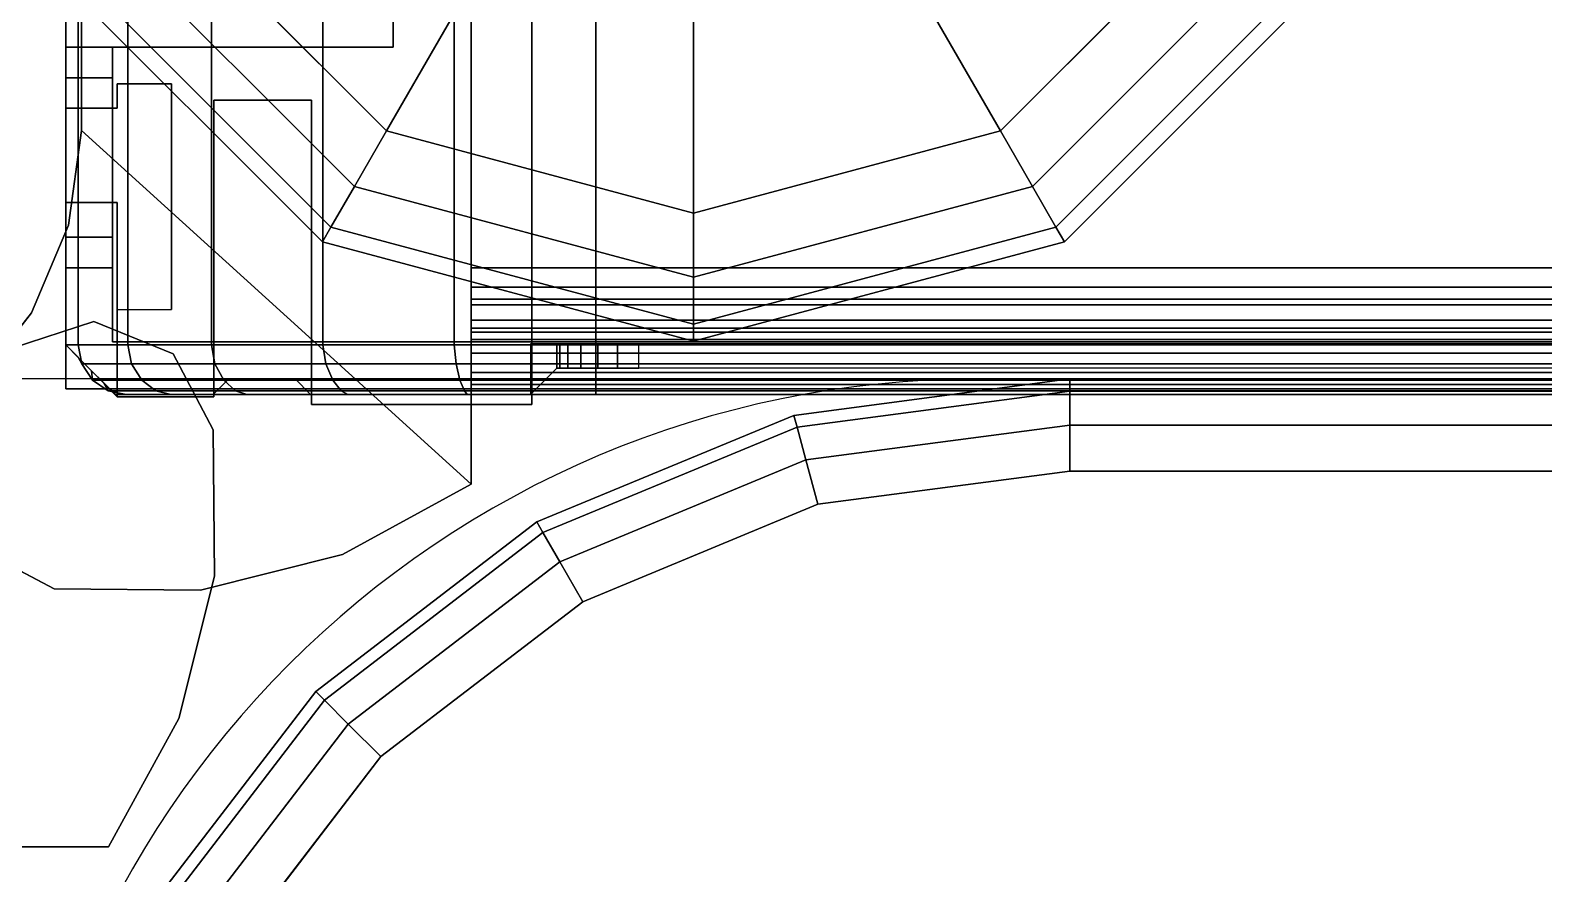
# Model space of a CAD drawing. Extents: x -170 to 1783, y -20 to 1205.
# Drawn here: x 987.615 to 989.556, y 279.101 to 280.182 of the extents above; entities that cross this region are included whole.
import ezdxf

# ---------------------------------------------------------------- set-up
doc = ezdxf.new("R2010")
doc.units = 0
doc.header["$LTSCALE"] = 96
doc.header["$MEASUREMENT"] = 0
for name, color, linetype in [('A-FURN-3-PANEL-GLIDE', 7, 'Continuous'), ('A-FURN-3-PANEL-RACE', 7, 'Continuous'), ('A-FURN-3-PANEL-SIDE1', 7, 'Continuous'), ('A-FURN-3-PANEL-TOPCAP', 7, 'Continuous'), ('A-FURN-3-PANEL-TRIM', 7, 'Continuous'), ('A-FURN-3-WKSF-TOP', 7, 'Continuous'), ('A-FURN-3-WKSF-TRIM', 7, 'Continuous'), ('A-FURN-P-PNLS', 7, 'Continuous'), ('A-FURN-P-WKSF', 7, 'Continuous'), ('MAIN_PANEL', 7, 'Continuous'), ('MAIN_WKSURF', 7, 'Continuous')]:
    doc.layers.add(name, color=color, linetype=linetype)

# ---------------------------------------------------------------- blocks, each defined once
blk = doc.blocks.new('EC-EFP-456')
at = {"layer": 'A-FURN-3-PANEL-GLIDE', "color": 20, "linetype": 'Continuous', "invisible_edges": 12}
for points in [[(0.885, 1), (0.203, 0.6063), (0.4912, 0.318)], [(0.885, 1), (0.4912, 0.318), (0.885, 0.2125)], [(0.885, 1), (0.885, 0.2125), (1.2787, 0.318)], [(0.885, 1), (1.2787, 0.318), (1.567, 0.6063)]]:
    blk.add_3dface(points, dxfattribs=at)
at = {"layer": 'A-FURN-3-PANEL-GLIDE', "color": 20, "linetype": 'Continuous'}
for points in [[(0.7837, 0.8246, 0.3285), (0.4912, 0.318, 0.3285), (0.203, 0.6063, 0.3285), (0.7096, 0.8988, 0.3285)], [(1.0604, 0.8988, 0.3285), (1.567, 0.6063, 0.3285), (1.2787, 0.318, 0.3285), (0.9862, 0.8246, 0.3285)], [(0.885, 0.7975, 0.3285), (0.885, 0.2125, 0.3285), (0.4912, 0.318, 0.3285), (0.7837, 0.8246, 0.3285)], [(0.9862, 0.8246, 0.3285), (1.2787, 0.318, 0.3285), (0.885, 0.2125, 0.3285), (0.885, 0.7975, 0.3285)], [(0.4912, 0.318, 0.3285), (0.4502, 0.2469, 0.3065), (0.1319, 0.5652, 0.3065), (0.203, 0.6063, 0.3285)], [(0.4502, 0.2469, 0.022), (0.4912, 0.318), (0.203, 0.6063), (0.1319, 0.5652, 0.022)], [(1.567, 0.6063, 0.3285), (1.6381, 0.5652, 0.3065), (1.3198, 0.2469, 0.3065), (1.2787, 0.318, 0.3285)], [(1.6381, 0.5652, 0.022), (1.567, 0.6063), (1.2787, 0.318), (1.3198, 0.2469, 0.022)], [(0.4502, 0.2469, 0.3065), (0.4201, 0.1948, 0.2464), (0.0798, 0.5351, 0.2464), (0.1319, 0.5652, 0.3065)], [(0.4201, 0.1948, 0.0821), (0.4502, 0.2469, 0.022), (0.1319, 0.5652, 0.022), (0.0798, 0.5351, 0.0821)], [(1.6381, 0.5652, 0.3065), (1.6902, 0.5351, 0.2464), (1.3499, 0.1948, 0.2464), (1.3198, 0.2469, 0.3065)], [(1.6902, 0.5351, 0.0821), (1.6381, 0.5652, 0.022), (1.3198, 0.2469, 0.022), (1.3499, 0.1948, 0.0821)], [(0.4201, 0.1948, 0.2464), (0.4091, 0.1758, 0.1642), (0.0608, 0.5241, 0.1642), (0.0798, 0.5351, 0.2464)], [(0.4091, 0.1758, 0.1642), (0.4201, 0.1948, 0.0821), (0.0798, 0.5351, 0.0821), (0.0608, 0.5241, 0.1642)], [(1.6902, 0.5351, 0.2464), (1.7092, 0.5241, 0.1642), (1.3609, 0.1758, 0.1642), (1.3499, 0.1948, 0.2464)], [(1.7092, 0.5241, 0.1642), (1.6902, 0.5351, 0.0821), (1.3499, 0.1948, 0.0821), (1.3609, 0.1758, 0.1642)], [(0.885, 0.2125, 0.3285), (0.885, 0.1304, 0.3065), (0.4502, 0.2469, 0.3065), (0.4912, 0.318, 0.3285)], [(0.885, 0.1304, 0.022), (0.885, 0.2125), (0.4912, 0.318), (0.4502, 0.2469, 0.022)], [(1.2787, 0.318, 0.3285), (1.3198, 0.2469, 0.3065), (0.885, 0.1304, 0.3065), (0.885, 0.2125, 0.3285)], [(1.3198, 0.2469, 0.022), (1.2787, 0.318), (0.885, 0.2125), (0.885, 0.1304, 0.022)], [(0.885, 0.1304, 0.3065), (0.885, 0.0703, 0.2464), (0.4201, 0.1948, 0.2464), (0.4502, 0.2469, 0.3065)], [(0.885, 0.0703, 0.0821), (0.885, 0.1304, 0.022), (0.4502, 0.2469, 0.022), (0.4201, 0.1948, 0.0821)], [(1.3198, 0.2469, 0.3065), (1.3499, 0.1948, 0.2464), (0.885, 0.0703, 0.2464), (0.885, 0.1304, 0.3065)], [(1.3499, 0.1948, 0.0821), (1.3198, 0.2469, 0.022), (0.885, 0.1304, 0.022), (0.885, 0.0703, 0.0821)], [(0.885, 0.0703, 0.2464), (0.885, 0.0483, 0.1642), (0.4091, 0.1758, 0.1642), (0.4201, 0.1948, 0.2464)], [(0.885, 0.0483, 0.1642), (0.885, 0.0703, 0.0821), (0.4201, 0.1948, 0.0821), (0.4091, 0.1758, 0.1642)], [(1.3499, 0.1948, 0.2464), (1.3609, 0.1758, 0.1642), (0.885, 0.0483, 0.1642), (0.885, 0.0703, 0.2464)], [(1.3609, 0.1758, 0.1642), (1.3499, 0.1948, 0.0821), (0.885, 0.0703, 0.0821), (0.885, 0.0483, 0.1642)]]:
    blk.add_3dface(points, dxfattribs=at)
at = {"layer": 'A-FURN-3-PANEL-RACE', "color": 40, "linetype": 'Continuous'}
for points, invisible_edges in [([(0.5, 0.7375, 0.4563), (2.098, 0.7375, 0.4563), (47.5, 0.4255, 0.4563), (0.5, 0.4255, 0.4563)], 6), ([(0.5, 0.7375, 0.3963), (0.5, 0.4255, 0.3963), (47.5, 0.4255, 0.3963), (2.098, 0.7375, 0.3963)], 6), ([(0.5, 0.4255, 0.3963), (0.08, 0.4255, 0.3963), (0.08, -0.0125, 0.3963), (47.92, -0.0125, 0.3963)], 8), ([(0.08, 0.386, 1.7894), (0.08, 0.1819, 1.4986), (0.08, 0.4255, 0.3963), (0.08, 0.4255, 1.7894)], 2), ([(0.08, 0.4255, 0.3963), (0.14, 0.4255, 0.4563), (0.14, 0.4255, 1.7894), (0.08, 0.4255, 1.7894)], 1), ([(0.08, 0.1819, 1.4986), (0.08, 0.1425, 1.4986), (0.08, -0.0125, 0.3963), (0.08, 0.4255, 0.3963)], 10), ([(0.5, 0.4255, 0.3963), (0.5, 0.4255, 0.4563), (0.14, 0.4255, 0.4563), (0.08, 0.4255, 0.3963)], 4), ([(0.08, 0.4255, 3.245), (0.08, 0.4255, 3.515), (0.08, -0.0125, 3.515), (0.08, 0.1425, 3.1951)], 4), ([(0.14, 0.4255, 3.515), (0.14, 0.0475, 3.515), (0.08, -0.0125, 3.515), (0.08, 0.4255, 3.515)], 2), ([(0.5, 0.4255, 0.4563), (47.86, 0.0475, 0.4563), (0.14, 0.0475, 0.4563), (0.14, 0.4255, 0.4563)], 1), ([(0.14, 0.4255, 1.7894), (0.14, 0.4255, 0.4563), (0.14, 0.1819, 1.4986), (0.14, 0.386, 1.7894)], 2), ([(0.14, 0.4255, 0.4563), (0.14, 0.0475, 0.4563), (0.14, 0.1425, 1.4986), (0.14, 0.1819, 1.4986)], 10), ([(0.14, 0.1425, 3.1951), (0.14, 0.0475, 3.515), (0.14, 0.4255, 3.515), (0.14, 0.4255, 3.245)], 1), ([(47.5, 0.4255, 0.3963), (0.5, 0.4255, 0.3963), (47.92, -0.0125, 0.3963), (47.92, 0.4255, 0.3963)], 3), ([(47.5, 0.4255, 0.4563), (47.86, 0.4255, 0.4563), (47.86, 0.0475, 0.4563), (0.5, 0.4255, 0.4563)], 12), ([(0.08, 0.1425, 3.1951), (0.08, -0.0125, 3.515), (0.08, -0.0125, 0.3963), (0.08, 0.1425, 1.4986)], 5), ([(0.14, 0.0475, 0.4563), (0.14, 0.0475, 3.515), (0.14, 0.1425, 3.1951), (0.14, 0.1425, 1.4986)], 10), ([(0.6, 0.1425, 4.1797), (0.6, 0.1425, 4.2397), (0.6, 0.1024, 4.2344), (0.6, 0.1179, 4.1764)], 4), ([(0.6, 0.1179, 4.1764), (0.6, 0.1024, 4.2344), (0.6, 0.065, 4.2189), (0.6, 0.095, 4.1669)], 5), ([(0.6, 0.095, 4.1669), (0.6, 0.065, 4.2189), (0.6, 0.0329, 4.1943), (0.6, 0.0753, 4.1519)], 5), ([(0.6, 0.0753, 4.1519), (0.6, 0.0329, 4.1943), (0.6, 0.0082, 4.1622), (0.6, 0.0602, 4.1322)], 5), ([(0.6, 0.0602, 4.1322), (0.6, 0.0082, 4.1622), (0.6, -0.0072, 4.1248), (0.6, 0.0507, 4.1093)], 5), ([(0.14, 0.0475, 3.515), (0.6, 0.0475, 3.515), (0.6, -0.0125, 3.515), (0.08, -0.0125, 3.515)], 8), ([(0.14, 0.0475, 0.4563), (47.86, 0.0475, 0.4563), (47.86, 0.0475, 3.515), (0.14, 0.0475, 3.515)], 4), ([(0.6, 0.0507, 4.1093), (0.6, -0.0072, 4.1248), (0.6, -0.0125, 4.0847), (0.6, 0.0475, 4.0847)], 5), ([(0.6, 0.0475, 3.515), (47.4, 0.0475, 3.515), (47.4, 0.0475, 4.0847), (0.6, 0.0475, 4.0847)], 1), ([(0.6, 0.0475, 3.515), (0.6, 0.0475, 4.0847), (0.6, -0.0125, 4.0847), (0.6, -0.0125, 3.515)], 2), ([(47.92, -0.0125, 3.515), (47.92, -0.0125, 0.3963), (0.08, -0.0125, 0.3963), (0.08, -0.0125, 3.515)], 8), ([(47.4, -0.0125, 4.0847), (47.4, -0.0125, 3.515), (0.6, -0.0125, 3.515), (0.6, -0.0125, 4.0847)], 2)]:
    blk.add_3dface(points, dxfattribs=dict(at, invisible_edges=invisible_edges))
for points in [[(0.5, 0.7375, 0.3963), (0.5, 0.7375, 0.4563), (0.5, 0.4255, 0.4563), (0.5, 0.4255, 0.3963)], [(0.08, 0.4255, 1.7894), (0.14, 0.4255, 1.7894), (0.14, 0.386, 1.7894), (0.08, 0.386, 1.7894)], [(0.14, 0.4255, 3.245), (0.14, 0.4255, 3.515), (0.08, 0.4255, 3.515), (0.08, 0.4255, 3.245)], [(0.14, 0.1425, 3.1951), (0.14, 0.4255, 3.245), (0.08, 0.4255, 3.245), (0.08, 0.1425, 3.1951)], [(0.08, 0.386, 1.7894), (0.14, 0.386, 1.7894), (0.14, 0.1819, 1.4986), (0.08, 0.1819, 1.4986)], [(0.08, 0.1819, 1.4986), (0.14, 0.1819, 1.4986), (0.14, 0.1425, 1.4986), (0.08, 0.1425, 1.4986)], [(0.14, 0.1425, 1.4986), (0.14, 0.1425, 3.1951), (0.08, 0.1425, 3.1951), (0.08, 0.1425, 1.4986)], [(47.4, 0.1425, 4.1797), (47.4, 0.1425, 4.2397), (0.6, 0.1425, 4.2397), (0.6, 0.1425, 4.1797)], [(47.4, 0.1425, 4.2397), (47.4, 0.1024, 4.2344), (0.6, 0.1024, 4.2344), (0.6, 0.1425, 4.2397)], [(0.6, 0.1425, 4.1797), (0.6, 0.1179, 4.1764), (47.4, 0.1179, 4.1764), (47.4, 0.1425, 4.1797)], [(0.6, 0.1179, 4.1764), (0.6, 0.095, 4.1669), (47.4, 0.095, 4.1669), (47.4, 0.1179, 4.1764)], [(47.4, 0.1024, 4.2344), (47.4, 0.065, 4.2189), (0.6, 0.065, 4.2189), (0.6, 0.1024, 4.2344)], [(0.6, 0.095, 4.1669), (0.6, 0.0753, 4.1519), (47.4, 0.0753, 4.1519), (47.4, 0.095, 4.1669)], [(0.6, 0.0753, 4.1519), (0.6, 0.0602, 4.1322), (47.4, 0.0602, 4.1322), (47.4, 0.0753, 4.1519)], [(47.4, 0.065, 4.2189), (47.4, 0.0329, 4.1943), (0.6, 0.0329, 4.1943), (0.6, 0.065, 4.2189)], [(0.6, 0.0602, 4.1322), (0.6, 0.0507, 4.1093), (47.4, 0.0507, 4.1093), (47.4, 0.0602, 4.1322)], [(0.6, 0.0507, 4.1093), (0.6, 0.0475, 4.0847), (47.4, 0.0475, 4.0847), (47.4, 0.0507, 4.1093)], [(47.4, 0.0329, 4.1943), (47.4, 0.0082, 4.1622), (0.6, 0.0082, 4.1622), (0.6, 0.0329, 4.1943)], [(47.4, 0.0082, 4.1622), (47.4, -0.0072, 4.1248), (0.6, -0.0072, 4.1248), (0.6, 0.0082, 4.1622)], [(47.4, -0.0072, 4.1248), (47.4, -0.0125, 4.0847), (0.6, -0.0125, 4.0847), (0.6, -0.0072, 4.1248)]]:
    blk.add_3dface(points, dxfattribs=at)
at = {"layer": 'A-FURN-3-PANEL-SIDE1', "color": 7, "linetype": 'Continuous'}
for points in [[(47.3224, 1.955, 55.7401), (47.3228, 0.045, 55.7401), (0.6776, 0.045, 55.7401), (0.6776, 1.955, 55.7401)], [(0.6776, 0.045, 4.2397), (0.6776, 1.955, 4.2397), (0.6776, 1.955, 55.7401), (0.6776, 0.045, 55.7401)], [(47.3224, 0.045, 4.2397), (47.3224, 1.955, 4.2397), (0.6776, 1.955, 4.2397), (0.6776, 0.045, 4.2397)], [(47.3228, 0.045, 55.7401), (47.3224, 0.045, 4.2397), (0.6776, 0.045, 4.2397), (0.6776, 0.045, 55.7401)]]:
    blk.add_3dface(points, dxfattribs=at)
at = {"layer": 'A-FURN-3-PANEL-TOPCAP', "color": 60, "linetype": 'Continuous'}
for points, invisible_edges in [([(0.1285, -0.0047, 55.635), (0.144, -0.02, 55.635), (0.144, 2.02, 55.635), (0.1285, 2.0047, 55.635)], 10), ([(0.144, -0.02, 55.635), (0.269, -0.02, 55.635), (0.269, 2.02, 55.635), (0.144, 2.02, 55.635)], 10), ([(0.289, 2, 55.635), (0.269, 2.02, 55.635), (0.269, -0.02, 55.635), (0.289, 0, 55.635)], 10), ([(0.394, 2.02, 55.635), (0.3741, 2, 55.635), (0.3741, 0, 55.635), (0.394, -0.02, 55.635)], 10), ([(0.676, 2.02, 55.635), (0.394, 2.02, 55.635), (0.394, -0.02, 55.635), (0.676, -0.02, 55.635)], 10), ([(0.1285, 2.0047, 55.635), (0.1129, 1.9894, 55.635), (0.1129, 0.0106, 55.635), (0.1285, -0.0047, 55.635)], 10), ([(0.289, 0, 55.635), (0.3741, 0, 55.635), (0.3741, 2, 55.635), (0.289, 2, 55.635)], 10), ([(0.0965, 0.0273, 55.635), (0.1129, 0.0106, 55.635), (0.1129, 1.9894, 55.635), (0.0965, 1.9727, 55.635)], 10), ([(0.0965, 1.9727, 55.635), (0.08, 1.956, 55.635), (0.08, 0.044, 55.635), (0.0965, 0.0273, 55.635)], 8), ([(0.815, 0.045, 55.7401), (0.815, -0.02, 55.7741), (47.185, 0.014, 55.7401), (47.185, 0.045, 55.7401)], 1), ([(0.676, -0.02, 55.635), (0.6807, -0.02, 55.671), (0.7136, 0.014, 55.6622), (0.71, 0.014, 55.635)], 2), ([(0.6807, -0.02, 55.671), (0.6946, -0.02, 55.7045), (0.724, 0.014, 55.6875), (0.7136, 0.014, 55.6622)], 10), ([(0.6946, -0.02, 55.7045), (0.7167, -0.02, 55.7333), (0.7407, 0.014, 55.7093), (0.724, 0.014, 55.6875)], 10), ([(0.7167, -0.02, 55.7333), (0.7455, -0.02, 55.7554), (0.7625, 0.014, 55.726), (0.7407, 0.014, 55.7093)], 10), ([(0.7455, -0.02, 55.7554), (0.779, -0.02, 55.7693), (0.7878, 0.014, 55.7365), (0.7625, 0.014, 55.726)], 10), ([(0.779, -0.02, 55.7693), (0.815, -0.02, 55.7741), (0.815, 0.014, 55.7401), (0.7878, 0.014, 55.7365)], 10), ([(47.185, -0.02, 55.7741), (47.185, 0.014, 55.7401), (0.815, 0.014, 55.7401), (0.815, -0.02, 55.7741)], 5), ([(0.269, -0.02, 55.635), (0.2783, -0.02, 55.7687), (0.2976, 0, 55.7635), (0.289, 0, 55.635)], 2), ([(0.2783, -0.02, 55.7687), (0.3232, -0.02, 55.8949), (0.3405, 0, 55.8849), (0.2976, 0, 55.7635)], 10), ([(0.289, 0, 55.635), (0.2976, 0, 55.7635), (0.3798, 0, 55.7415), (0.3741, 0, 55.635)], 2), ([(0.2976, 0, 55.7635), (0.3405, 0, 55.8849), (0.4142, 0, 55.8424), (0.3798, 0, 55.7415)], 10), ([(0.3232, -0.02, 55.8949), (0.4005, -0.02, 56.0044), (0.4146, 0, 55.9903), (0.3405, 0, 55.8849)], 10), ([(0.3405, 0, 55.8849), (0.4146, 0, 55.9903), (0.4748, 0, 55.9301), (0.4142, 0, 55.8424)], 10), ([(0.3741, 0, 55.635), (0.3798, 0, 55.7415), (0.399, -0.02, 55.7363), (0.394, -0.02, 55.635)], 2), ([(0.3798, 0, 55.7415), (0.4142, 0, 55.8424), (0.4315, -0.02, 55.8323), (0.399, -0.02, 55.7363)], 10), ([(0.4005, -0.02, 56.0044), (0.5044, -0.02, 56.0891), (0.5144, 0, 56.0717), (0.4146, 0, 55.9903)], 10), ([(0.4142, 0, 55.8424), (0.4748, 0, 55.9301), (0.4889, -0.02, 55.9159), (0.4315, -0.02, 55.8323)], 10), ([(0.4146, 0, 55.9903), (0.5144, 0, 56.0717), (0.5569, 0, 55.9981), (0.4748, 0, 55.9301)], 10), ([(0.4748, 0, 55.9301), (0.5569, 0, 55.9981), (0.5669, -0.02, 55.9807), (0.4889, -0.02, 55.9159)], 10), ([(0.5044, -0.02, 56.0891), (0.6273, -0.02, 56.1426), (0.6324, 0, 56.1232), (0.5144, 0, 56.0717)], 10), ([(0.5144, 0, 56.0717), (0.6324, 0, 56.1232), (0.6544, 0, 56.0411), (0.5569, 0, 55.9981)], 10), ([(0.5569, 0, 55.9981), (0.6544, 0, 56.0411), (0.6596, -0.02, 56.0218), (0.5669, -0.02, 55.9807)], 10), ([(0.6273, -0.02, 56.1426), (0.76, -0.02, 56.161), (0.76, 0, 56.141), (0.6324, 0, 56.1232)], 10), ([(0.6324, 0, 56.1232), (0.76, 0, 56.141), (0.76, 0, 56.056), (0.6544, 0, 56.0411)], 10), ([(0.6544, 0, 56.0411), (0.76, 0, 56.056), (0.76, -0.02, 56.036), (0.6596, -0.02, 56.0218)], 10), ([(0.76, -0.02, 56.161), (47.24, -0.02, 56.161), (47.24, 0, 56.141), (0.76, 0, 56.141)], 10), ([(47.24, 0, 56.056), (0.76, 0, 56.056), (0.76, 0, 56.141), (47.24, 0, 56.141)], 10), ([(0.76, 0, 56.056), (47.24, 0, 56.056), (47.24, -0.02, 56.036), (0.76, -0.02, 56.036)], 10), ([(0.144, -0.02, 55.635), (0.1575, -0.02, 55.8011), (0.2783, -0.02, 55.7687), (0.269, -0.02, 55.635)], 2), ([(0.1575, -0.02, 55.8011), (0.2149, -0.02, 55.9575), (0.3232, -0.02, 55.8949), (0.2783, -0.02, 55.7687)], 10), ([(0.2149, -0.02, 55.9575), (0.3121, -0.02, 56.0929), (0.4005, -0.02, 56.0044), (0.3232, -0.02, 55.8949)], 10), ([(0.3121, -0.02, 56.0929), (0.4419, -0.02, 56.1974), (0.5044, -0.02, 56.0891), (0.4005, -0.02, 56.0044)], 10), ([(0.6807, -0.02, 55.671), (0.676, -0.02, 55.635), (0.394, -0.02, 55.635), (0.399, -0.02, 55.7363)], 8), ([(0.6946, -0.02, 55.7045), (0.6807, -0.02, 55.671), (0.399, -0.02, 55.7363), (0.4315, -0.02, 55.8323)], 10), ([(0.4315, -0.02, 55.8323), (0.4889, -0.02, 55.9159), (0.7167, -0.02, 55.7333), (0.6946, -0.02, 55.7045)], 10), ([(0.4419, -0.02, 56.1974), (0.5949, -0.02, 56.2633), (0.6273, -0.02, 56.1426), (0.5044, -0.02, 56.0891)], 10), ([(0.7455, -0.02, 55.7554), (0.7167, -0.02, 55.7333), (0.4889, -0.02, 55.9159), (0.5669, -0.02, 55.9807)], 10), ([(0.5669, -0.02, 55.9807), (0.6596, -0.02, 56.0218), (0.779, -0.02, 55.7693), (0.7455, -0.02, 55.7554)], 10), ([(0.5949, -0.02, 56.2633), (0.76, -0.02, 56.286), (0.76, -0.02, 56.161), (0.6273, -0.02, 56.1426)], 10), ([(0.815, -0.02, 55.7741), (0.779, -0.02, 55.7693), (0.6596, -0.02, 56.0218), (0.76, -0.02, 56.036)], 10), ([(0.76, -0.02, 56.161), (0.76, -0.02, 56.286), (47.24, -0.02, 56.286), (47.24, -0.02, 56.161)], 5), ([(47.185, -0.02, 55.7741), (0.815, -0.02, 55.7741), (0.76, -0.02, 56.036), (47.24, -0.02, 56.036)], 10)]:
    blk.add_3dface(points, dxfattribs=dict(at, invisible_edges=invisible_edges))
for points in [[(0.0957, 0.044, 55.8177), (0.08, 0.044, 55.635), (0.08, 1.956, 55.635), (0.0957, 1.956, 55.8177)], [(0.1595, 0.044, 55.9895), (0.0957, 0.044, 55.8177), (0.0957, 1.956, 55.8177), (0.1595, 1.956, 55.9895)], [(0.2668, 0.044, 56.1382), (0.1595, 0.044, 55.9895), (0.1595, 1.956, 55.9895), (0.2668, 1.956, 56.1382)], [(0.4099, 0.044, 56.2528), (0.2668, 0.044, 56.1382), (0.2668, 1.956, 56.1382), (0.4099, 1.956, 56.2528)], [(0.5783, 0.044, 56.3252), (0.4099, 0.044, 56.2528), (0.4099, 1.956, 56.2528), (0.5783, 1.956, 56.3252)], [(0.76, 0.044, 56.35), (0.5783, 0.044, 56.3252), (0.5783, 1.956, 56.3252), (0.76, 1.956, 56.35)], [(0.76, 0.044, 56.35), (0.76, 1.956, 56.35), (47.24, 1.956, 56.35), (47.24, 0.044, 56.35)], [(0.0965, 0.0273, 55.635), (0.08, 0.044, 55.635), (0.0957, 0.044, 55.8177), (0.1006, 0.0195, 55.8155)], [(0.1006, 0.0195, 55.8155), (0.0957, 0.044, 55.8177), (0.1595, 0.044, 55.9895), (0.1644, 0.0195, 55.9859)], [(0.1644, 0.0195, 55.9859), (0.1595, 0.044, 55.9895), (0.2668, 0.044, 56.1382), (0.2713, 0.0195, 56.1337)], [(0.2713, 0.0195, 56.1337), (0.2668, 0.044, 56.1382), (0.4099, 0.044, 56.2528), (0.4136, 0.0195, 56.248)], [(0.4136, 0.0195, 56.248), (0.4099, 0.044, 56.2528), (0.5783, 0.044, 56.3252), (0.5806, 0.0195, 56.3203)], [(0.5806, 0.0195, 56.3203), (0.5783, 0.044, 56.3252), (0.76, 0.044, 56.35), (0.76, 0.0195, 56.3451)], [(0.71, 0.045, 55.635), (0.676, 0.045, 55.635), (0.676, -0.02, 55.635), (0.71, 0.014, 55.635)], [(0.7136, 0.045, 55.6622), (0.71, 0.045, 55.635), (0.71, 0.014, 55.635), (0.7136, 0.014, 55.6622)], [(0.724, 0.045, 55.6875), (0.7136, 0.045, 55.6622), (0.7136, 0.014, 55.6622), (0.724, 0.014, 55.6875)], [(0.7407, 0.045, 55.7093), (0.724, 0.045, 55.6875), (0.724, 0.014, 55.6875), (0.7407, 0.014, 55.7093)], [(0.7625, 0.045, 55.726), (0.7407, 0.045, 55.7093), (0.7407, 0.014, 55.7093), (0.7625, 0.014, 55.726)], [(0.76, 0.0195, 56.3451), (0.76, 0.044, 56.35), (47.24, 0.044, 56.35), (47.24, 0.0195, 56.3451)], [(0.7878, 0.045, 55.7365), (0.7625, 0.045, 55.726), (0.7625, 0.014, 55.726), (0.7878, 0.014, 55.7365)], [(0.815, 0.045, 55.7401), (0.7878, 0.045, 55.7365), (0.7878, 0.014, 55.7365), (0.815, 0.014, 55.7401)], [(0.1129, 0.0106, 55.635), (0.0965, 0.0273, 55.635), (0.1006, 0.0195, 55.8155), (0.1143, -0.0013, 55.8104)], [(0.1143, -0.0013, 55.8104), (0.1006, 0.0195, 55.8155), (0.1644, 0.0195, 55.9859), (0.1774, -0.0013, 55.977)], [(0.1774, -0.0013, 55.977), (0.1644, 0.0195, 55.9859), (0.2713, 0.0195, 56.1337), (0.2828, -0.0013, 56.1222)], [(0.2828, -0.0013, 56.1222), (0.2713, 0.0195, 56.1337), (0.4136, 0.0195, 56.248), (0.4225, -0.0013, 56.2349)], [(0.4225, -0.0013, 56.2349), (0.4136, 0.0195, 56.248), (0.5806, 0.0195, 56.3203), (0.5856, -0.0013, 56.3065)], [(0.5856, -0.0013, 56.3065), (0.5806, 0.0195, 56.3203), (0.76, 0.0195, 56.3451), (0.76, -0.0013, 56.3313)], [(0.76, -0.0013, 56.3313), (0.76, 0.0195, 56.3451), (47.24, 0.0195, 56.3451), (47.24, -0.0013, 56.3313)], [(0.1285, -0.0047, 55.635), (0.1129, 0.0106, 55.635), (0.1143, -0.0013, 55.8104), (0.1344, -0.0151, 55.8048)], [(0.1344, -0.0151, 55.8048), (0.1143, -0.0013, 55.8104), (0.1774, -0.0013, 55.977), (0.1955, -0.0151, 55.9663)], [(0.144, -0.02, 55.635), (0.1285, -0.0047, 55.635), (0.1344, -0.0151, 55.8048), (0.1575, -0.02, 55.8011)], [(0.1575, -0.02, 55.8011), (0.1344, -0.0151, 55.8048), (0.1955, -0.0151, 55.9663), (0.2149, -0.02, 55.9575)], [(0.1955, -0.0151, 55.9663), (0.1774, -0.0013, 55.977), (0.2828, -0.0013, 56.1222), (0.2978, -0.0151, 56.1072)], [(0.2149, -0.02, 55.9575), (0.1955, -0.0151, 55.9663), (0.2978, -0.0151, 56.1072), (0.3121, -0.02, 56.0929)], [(0.2978, -0.0151, 56.1072), (0.2828, -0.0013, 56.1222), (0.4225, -0.0013, 56.2349), (0.4331, -0.0151, 56.2168)], [(0.3121, -0.02, 56.0929), (0.2978, -0.0151, 56.1072), (0.4331, -0.0151, 56.2168), (0.4419, -0.02, 56.1974)], [(0.4331, -0.0151, 56.2168), (0.4225, -0.0013, 56.2349), (0.5856, -0.0013, 56.3065), (0.5913, -0.0151, 56.2864)], [(0.4419, -0.02, 56.1974), (0.4331, -0.0151, 56.2168), (0.5913, -0.0151, 56.2864), (0.5949, -0.02, 56.2633)], [(0.5913, -0.0151, 56.2864), (0.5856, -0.0013, 56.3065), (0.76, -0.0013, 56.3313), (0.76, -0.0151, 56.3105)], [(0.5949, -0.02, 56.2633), (0.5913, -0.0151, 56.2864), (0.76, -0.0151, 56.3105), (0.76, -0.02, 56.286)], [(0.76, -0.0151, 56.3105), (0.76, -0.0013, 56.3313), (47.24, -0.0013, 56.3313), (47.24, -0.0151, 56.3105)], [(0.76, -0.02, 56.286), (0.76, -0.0151, 56.3105), (47.24, -0.0151, 56.3105), (47.24, -0.02, 56.286)]]:
    blk.add_3dface(points, dxfattribs=at)
at = {"layer": 'A-FURN-3-PANEL-TRIM', "color": 60, "linetype": 'Continuous'}
for points, invisible_edges in [([(0.395, 2.0328, 55.635), (0.6776, 2.0328, 55.635), (0.6776, -0.0328, 55.635), (0.395, -0.0328, 55.635)], 8), ([(0.6, -0.1348, 3.5747), (0.6, 1.6815, 3.5747), (0.1, 1.6815, 3.5747), (0.1, 0.3185, 3.5747)], 10), ([(0.6, -0.1348, 4.2397), (0.1, 0.3185, 4.2397), (0.1, 1.6815, 4.2397), (0.6, 1.6815, 4.2397)], 5), ([(0.1457, 0.3473, 55.635), (0.0802, 0.3473, 55.635), (0.0802, 1.6527, 55.635), (0.1457, 1.6527, 55.635)], 8), ([(0.2701, 1.6426, 55.635), (0.395, 1.6426, 55.635), (0.395, 0.3574, 55.635), (0.2701, 0.3574, 55.635)], 10), ([(0.1457, 1.6218, 55.635), (0.2155, 1.6218, 55.635), (0.2155, 0.3782, 55.635), (0.1457, 0.3782, 55.635)], 10), ([(0.0361, 0.0847, 3.5747), (0.6, -0.1348, 3.5747), (0.1, 0.3185, 3.5747), (0.0837, 0.1973, 3.5747)], 3), ([(0.0361, 0.0847, 4.2397), (0.0837, 0.1973, 4.2397), (0.1, 0.3185, 4.2397), (0.6, -0.1348, 4.2397)], 12), ([(0.0361, 0.0847, 3.8013), (0.0837, 0.1973, 3.8013), (0.1, 0.3185, 3.8013), (0.6, -0.1348, 3.8013)], 12), ([(0.0361, 0.0847, 4.013), (0.6, -0.1348, 4.013), (0.1, 0.3185, 4.013), (0.0837, 0.1973, 4.013)], 3), ([(-0.0735, -0.1159, 3.5747), (0.6, -0.1348, 3.5747), (0.0361, 0.0847, 3.5747), (-0.0395, -0.0114, 3.5747)], 3), ([(-0.0735, -0.1159, 4.2397), (-0.0395, -0.0114, 4.2397), (0.0361, 0.0847, 4.2397), (0.6, -0.1348, 4.2397)], 12), ([(-0.0735, -0.1159, 3.8013), (-0.0395, -0.0114, 3.8013), (0.0361, 0.0847, 3.8013), (0.6, -0.1348, 3.8013)], 12), ([(-0.0735, -0.1159, 4.013), (0.6, -0.1348, 4.013), (0.0361, 0.0847, 4.013), (-0.0395, -0.0114, 4.013)], 3), ([(0.2155, 0.0891, 4.2397), (0.2155, 0.0891, 55.635), (0.1457, 0.0891, 55.635), (0.1457, 0.0891, 4.2397)], 2), ([(0.1457, -0.0228, 55.635), (0.1457, 0.0891, 55.635), (0.2155, 0.0891, 55.635), (0.2701, -0.0228, 55.635)], 6), ([(0.065, -0.269, 3.5747), (0.6, -0.1348, 3.5747), (-0.0735, -0.1159, 3.5747), (-0.0322, -0.2178, 3.5747)], 3), ([(0.065, -0.269, 4.2397), (-0.0322, -0.2178, 4.2397), (-0.0735, -0.1159, 4.2397), (0.6, -0.1348, 4.2397)], 12), ([(0.065, -0.269, 3.8013), (-0.0322, -0.2178, 3.8013), (-0.0735, -0.1159, 3.8013), (0.6, -0.1348, 3.8013)], 12), ([(0.065, -0.269, 4.013), (0.6, -0.1348, 4.013), (-0.0735, -0.1159, 4.013), (-0.0322, -0.2178, 4.013)], 3), ([(0.4351, -0.2249, 3.5747), (0.6, -0.1348, 3.5747), (0.065, -0.269, 3.5747), (0.2529, -0.2706, 3.5747)], 2), ([(0.4351, -0.2249, 4.2397), (0.2529, -0.2706, 4.2397), (0.065, -0.269, 4.2397), (0.6, -0.1348, 4.2397)], 4), ([(0.4351, -0.2249, 3.8013), (0.2529, -0.2706, 3.8013), (0.065, -0.269, 3.8013), (0.6, -0.1348, 3.8013)], 4), ([(0.4351, -0.2249, 4.013), (0.6, -0.1348, 4.013), (0.065, -0.269, 4.013), (0.2529, -0.2706, 4.013)], 2)]:
    blk.add_3dface(points, dxfattribs=dict(at, invisible_edges=invisible_edges))
for points in [[(0.1, 0.3185, 4.2397), (0.1, 0.3185, 3.5747), (0.1, 1.6815, 3.5747), (0.1, 1.6815, 4.2397)], [(0.6, 1.6815, 3.5747), (0.6, -0.1348, 3.5747), (0.6, -0.1348, 4.2397), (0.6, 1.6815, 4.2397)], [(0.0802, 0.3473, 55.635), (0.0802, 0.3473, 4.2397), (0.0802, 1.6527, 4.2397), (0.0802, 1.6527, 55.635)], [(0.1457, 0.3473, 55.635), (0.1457, 0.3782, 55.635), (0.1457, 0.3782, 4.2397), (0.1457, 0.3473, 4.2397)], [(0.1457, 0.3782, 4.2397), (0.1457, 0.3782, 55.635), (0.2155, 0.3782, 55.635), (0.2155, 0.3782, 4.2397)], [(0.2155, 0.3782, 55.635), (0.2155, 0.0891, 55.635), (0.2155, 0.0891, 4.2397), (0.2155, 0.3782, 4.2397)], [(0.2701, 0.3574, 4.2397), (0.2701, 0.3574, 55.635), (0.395, 0.3574, 55.635), (0.395, 0.3574, 4.2397)], [(0.2701, -0.0228, 55.635), (0.2701, 0.3574, 55.635), (0.2701, 0.3574, 4.2397), (0.2701, -0.0228, 4.2397)], [(0.395, 0.3574, 55.635), (0.395, -0.0328, 55.635), (0.395, -0.0328, 4.2397), (0.395, 0.3574, 4.2397)], [(0.0802, 0.3473, 4.2397), (0.0802, 0.3473, 55.635), (0.1457, 0.3473, 55.635), (0.1457, 0.3473, 4.2397)], [(0.0837, 0.1973, 4.013), (0.1, 0.3185, 4.013), (0.1, 0.3185, 4.2397), (0.0837, 0.1973, 4.2397)], [(0.0837, 0.1973, 3.5747), (0.1, 0.3185, 3.5747), (0.1, 0.3185, 3.8013), (0.0837, 0.1973, 3.8013)], [(0.6, -0.1348, 3.8013), (0.1, 0.3185, 3.8013), (0.1, 0.3185, 4.013), (0.6, -0.1348, 4.013)], [(0.0802, 0.2263, 55.635), (0.0802, 0.044, 55.635), (0.0802, 0.044, 4.2397), (0.0802, 0.2263, 4.2397)], [(0.1457, 0.2263, 4.2397), (0.1457, 0.2263, 55.635), (0.0802, 0.2263, 55.635), (0.0802, 0.2263, 4.2397)], [(0.0802, 0.044, 55.635), (0.0802, 0.2263, 55.635), (0.1457, 0.2263, 55.635), (0.1457, -0.0228, 55.635)], [(0.1457, 0.0891, 55.635), (0.1457, 0.2263, 55.635), (0.1457, 0.2263, 4.2397), (0.1457, 0.0891, 4.2397)], [(0.0361, 0.0847, 4.013), (0.0837, 0.1973, 4.013), (0.0837, 0.1973, 4.2397), (0.0361, 0.0847, 4.2397)], [(0.0361, 0.0847, 3.5747), (0.0837, 0.1973, 3.5747), (0.0837, 0.1973, 3.8013), (0.0361, 0.0847, 3.8013)], [(-0.0395, -0.0114, 4.013), (0.0361, 0.0847, 4.013), (0.0361, 0.0847, 4.2397), (-0.0395, -0.0114, 4.2397)], [(-0.0395, -0.0114, 3.5747), (0.0361, 0.0847, 3.5747), (0.0361, 0.0847, 3.8013), (-0.0395, -0.0114, 3.8013)], [(0.0802, 0.044, 4.2397), (0.0802, 0.044, 55.635), (0.1457, -0.0228, 55.635), (0.1457, -0.0228, 4.2397)], [(0.6776, 0.045, 4.2397), (0.6776, -0.0328, 4.2397), (0.6776, -0.0328, 55.635), (0.6776, 0.045, 55.635)], [(0.1457, -0.0228, 4.2397), (0.1457, -0.0228, 55.635), (0.2701, -0.0228, 55.635), (0.2701, -0.0228, 4.2397)], [(0.395, -0.0328, 4.2397), (0.395, -0.0328, 55.635), (0.6776, -0.0328, 55.635), (0.6776, -0.0328, 4.2397)], [(0.6, -0.1348, 4.013), (0.4351, -0.2249, 4.013), (0.4351, -0.2249, 4.2397), (0.6, -0.1348, 4.2397)], [(0.6, -0.1348, 3.5747), (0.4351, -0.2249, 3.5747), (0.4351, -0.2249, 3.8013), (0.6, -0.1348, 3.8013)], [(0.065, -0.269, 4.013), (-0.0322, -0.2178, 4.013), (-0.0322, -0.2178, 4.2397), (0.065, -0.269, 4.2397)], [(0.065, -0.269, 3.5747), (-0.0322, -0.2178, 3.5747), (-0.0322, -0.2178, 3.8013), (0.065, -0.269, 3.8013)], [(0.4351, -0.2249, 4.013), (0.2529, -0.2706, 4.013), (0.2529, -0.2706, 4.2397), (0.4351, -0.2249, 4.2397)], [(0.4351, -0.2249, 3.5747), (0.2529, -0.2706, 3.5747), (0.2529, -0.2706, 3.8013), (0.4351, -0.2249, 3.8013)], [(0.2529, -0.2706, 4.013), (0.065, -0.269, 4.013), (0.065, -0.269, 4.2397), (0.2529, -0.2706, 4.2397)], [(0.2529, -0.2706, 3.5747), (0.065, -0.269, 3.5747), (0.065, -0.269, 3.8013), (0.2529, -0.2706, 3.8013)]]:
    blk.add_3dface(points, dxfattribs=at)
at = {"layer": 'A-FURN-P-PNLS', "color": 60, "linetype": 'Continuous'}
blk.add_line((48, 0), (0, 0), dxfattribs=at)
blk = doc.blocks.new('EC-EFN-256')
at = {"layer": 'A-FURN-3-PANEL-TRIM', "color": 60, "linetype": 'Continuous'}
for points in [[(23.4, -0.1348, 3.8013), (23.4, 0.3185, 3.8013), (23.4, 0.3185, 4.013), (23.4, -0.1348, 4.013)], [(24.0395, -0.0114, 3.8013), (24.0735, -0.1159, 3.8013), (24.0735, -0.1159, 4.013), (24.0395, -0.0114, 4.013)], [(24.0735, -0.1159, 3.8013), (24.0322, -0.2178, 3.8013), (24.0322, -0.2178, 4.013), (24.0735, -0.1159, 4.013)], [(23.5649, -0.2249, 3.8013), (23.4, -0.1348, 3.8013), (23.4, -0.1348, 4.013), (23.5649, -0.2249, 4.013)], [(23.7471, -0.2706, 3.8013), (23.5649, -0.2249, 3.8013), (23.5649, -0.2249, 4.013), (23.7471, -0.2706, 4.013)], [(24.0322, -0.2178, 3.8013), (23.935, -0.269, 3.8013), (23.935, -0.269, 4.013), (24.0322, -0.2178, 4.013)], [(23.935, -0.269, 3.8013), (23.7471, -0.2706, 3.8013), (23.7471, -0.2706, 4.013), (23.935, -0.269, 4.013)]]:
    blk.add_3dface(points, dxfattribs=at)
for points, invisible_edges in [([(23.9, 0.3185, 3.8013), (23.4, -0.1348, 3.8013), (23.9639, 0.0847, 3.8013), (23.9163, 0.1973, 3.8013)], 3), ([(23.9, 0.3185, 4.013), (23.9163, 0.1973, 4.013), (23.9639, 0.0847, 4.013), (23.4, -0.1348, 4.013)], 12), ([(23.9, 0.3185, 3.8013), (23.4, 0.3185, 3.8013), (23.4, -0.1348, 3.8013)], 12), ([(23.4, -0.1348, 4.013), (23.4, 0.3185, 4.013), (23.9, 0.3185, 4.013)], 12), ([(23.9639, 0.0847, 3.8013), (23.4, -0.1348, 3.8013), (24.0735, -0.1159, 3.8013), (24.0395, -0.0114, 3.8013)], 3), ([(23.9639, 0.0847, 4.013), (24.0395, -0.0114, 4.013), (24.0735, -0.1159, 4.013), (23.4, -0.1348, 4.013)], 12), ([(24.0735, -0.1159, 3.8013), (23.4, -0.1348, 3.8013), (23.935, -0.269, 3.8013), (24.0322, -0.2178, 3.8013)], 3), ([(24.0735, -0.1159, 4.013), (24.0322, -0.2178, 4.013), (23.935, -0.269, 4.013), (23.4, -0.1348, 4.013)], 12), ([(23.935, -0.269, 3.8013), (23.4, -0.1348, 3.8013), (23.5649, -0.2249, 3.8013), (23.7471, -0.2706, 3.8013)], 1), ([(23.935, -0.269, 4.013), (23.7471, -0.2706, 4.013), (23.5649, -0.2249, 4.013), (23.4, -0.1348, 4.013)], 8)]:
    blk.add_3dface(points, dxfattribs=dict(at, invisible_edges=invisible_edges))
blk = doc.blocks.new('EC-WYC-64-2424-T')
at = {"layer": 'A-FURN-3-WKSF-TOP', "color": 60, "linetype": 'Continuous'}
for points, invisible_edges in [([(26.9099, -26.9099, 29), (0.743, -0.2855, 29), (1.0445, -0.1606, 29), (1.368, -0.118, 29)], 9), ([(26.9099, -26.9099, 27.75), (1.368, -0.118, 27.75), (1.0445, -0.1606, 27.75), (0.743, -0.2855, 27.75)], 9), ([(1.368, -0.118, 29), (19.9334, -0.118, 29), (20.1772, -0.142, 29), (34.22, -23.882, 29)], 12), ([(1.368, -0.118, 29), (34.22, -23.882, 29), (32.8706, -23.9704, 29), (31.5443, -24.2343, 29)], 9), ([(29.051, -25.267, 29), (1.368, -0.118, 29), (31.5443, -24.2343, 29), (30.2638, -24.6689, 29)], 3), ([(1.368, -0.118, 29), (29.051, -25.267, 29), (27.9266, -26.0183, 29), (26.9099, -26.9099, 29)], 9), ([(1.368, -0.118, 27.75), (26.9099, -26.9099, 27.75), (27.9266, -26.0183, 27.75), (29.051, -25.267, 27.75)], 9), ([(29.051, -25.267, 27.75), (30.2638, -24.6689, 27.75), (31.5443, -24.2343, 27.75), (1.368, -0.118, 27.75)], 12), ([(1.368, -0.118, 27.75), (31.5443, -24.2343, 27.75), (32.8706, -23.9704, 27.75), (34.22, -23.882, 27.75)], 9), ([(1.368, -0.118, 27.75), (34.22, -23.882, 27.75), (20.1772, -0.142, 27.75), (19.9334, -0.118, 27.75)], 3), ([(0.2855, -0.743, 29), (0.4841, -0.4841, 29), (0.743, -0.2855, 29), (26.9099, -26.9099, 29)], 12), ([(0.2855, -0.743, 27.75), (26.9099, -26.9099, 27.75), (0.743, -0.2855, 27.75), (0.4841, -0.4841, 27.75)], 3)]:
    blk.add_3dface(points, dxfattribs=dict(at, invisible_edges=invisible_edges))
at = {"layer": 'A-FURN-3-WKSF-TRIM', "color": 40, "linetype": 'Continuous'}
for points in [[(1.018, -0.0619, 28.941), (1.0139, -0.0466, 28.882), (1.368, 0, 28.882), (1.368, -0.0158, 28.941)], [(1.0139, -0.0466, 28.882), (1.0139, -0.0466, 27.868), (1.368, 0, 27.868), (1.368, 0, 28.882)], [(1.0139, -0.0466, 27.868), (1.018, -0.0619, 27.809), (1.368, -0.0158, 27.809), (1.368, 0, 27.868)], [(1.368, 0, 28.882), (1.368, 0, 27.868), (19.9334, 0, 27.868), (19.9334, 0, 28.882)], [(1.368, 0, 27.868), (1.368, -0.0158, 27.809), (19.9334, -0.0158, 27.809), (19.9334, 0, 27.868)], [(1.368, -0.0158, 28.941), (1.368, 0, 28.882), (19.9334, 0, 28.882), (19.9334, -0.0158, 28.941)], [(1.0292, -0.1036, 28.9842), (1.018, -0.0619, 28.941), (1.368, -0.0158, 28.941), (1.368, -0.059, 28.9842)], [(1.018, -0.0619, 27.809), (1.0292, -0.1036, 27.7658), (1.368, -0.059, 27.7658), (1.368, -0.0158, 27.809)], [(1.368, -0.0158, 27.809), (1.368, -0.059, 27.7658), (19.9334, -0.059, 27.7658), (19.9334, -0.0158, 27.809)], [(1.368, -0.059, 28.9842), (1.368, -0.0158, 28.941), (19.9334, -0.0158, 28.941), (19.9334, -0.059, 28.9842)], [(0.6919, -0.197, 28.941), (0.684, -0.1833, 28.882), (1.0139, -0.0466, 28.882), (1.018, -0.0619, 28.941)], [(0.684, -0.1833, 28.882), (0.684, -0.1833, 27.868), (1.0139, -0.0466, 27.868), (1.0139, -0.0466, 28.882)], [(0.684, -0.1833, 27.868), (0.6919, -0.197, 27.809), (1.018, -0.0619, 27.809), (1.0139, -0.0466, 27.868)], [(0.7135, -0.2344, 28.9842), (0.6919, -0.197, 28.941), (1.018, -0.0619, 28.941), (1.0292, -0.1036, 28.9842)], [(0.6919, -0.197, 27.809), (0.7135, -0.2344, 27.7658), (1.0292, -0.1036, 27.7658), (1.018, -0.0619, 27.809)], [(1.0445, -0.1606, 29), (1.0292, -0.1036, 28.9842), (1.368, -0.059, 28.9842), (1.368, -0.118, 29)], [(1.0292, -0.1036, 27.7658), (1.0445, -0.1606, 27.75), (1.368, -0.118, 27.75), (1.368, -0.059, 27.7658)], [(1.368, -0.059, 27.7658), (1.368, -0.118, 27.75), (19.9334, -0.118, 27.75), (19.9334, -0.059, 27.7658)], [(1.368, -0.118, 29), (1.368, -0.059, 28.9842), (19.9334, -0.059, 28.9842), (19.9334, -0.118, 29)], [(0.743, -0.2855, 29), (0.7135, -0.2344, 28.9842), (1.0292, -0.1036, 28.9842), (1.0445, -0.1606, 29)], [(0.7135, -0.2344, 27.7658), (0.743, -0.2855, 27.75), (1.0445, -0.1606, 27.75), (1.0292, -0.1036, 27.7658)], [(0.4119, -0.4119, 28.941), (0.4007, -0.4007, 28.882), (0.684, -0.1833, 28.882), (0.6919, -0.197, 28.941)], [(0.4007, -0.4007, 28.882), (0.4007, -0.4007, 27.868), (0.684, -0.1833, 27.868), (0.684, -0.1833, 28.882)], [(0.4007, -0.4007, 27.868), (0.4119, -0.4119, 27.809), (0.6919, -0.197, 27.809), (0.684, -0.1833, 27.868)], [(0.4424, -0.4424, 28.9842), (0.4119, -0.4119, 28.941), (0.6919, -0.197, 28.941), (0.7135, -0.2344, 28.9842)], [(0.4119, -0.4119, 27.809), (0.4424, -0.4424, 27.7658), (0.7135, -0.2344, 27.7658), (0.6919, -0.197, 27.809)], [(0.4841, -0.4841, 29), (0.4424, -0.4424, 28.9842), (0.7135, -0.2344, 28.9842), (0.743, -0.2855, 29)], [(0.4424, -0.4424, 27.7658), (0.4841, -0.4841, 27.75), (0.743, -0.2855, 27.75), (0.7135, -0.2344, 27.7658)], [(0.197, -0.6919, 28.941), (0.1833, -0.684, 28.882), (0.4007, -0.4007, 28.882), (0.4119, -0.4119, 28.941)], [(0.1833, -0.684, 28.882), (0.1833, -0.684, 27.868), (0.4007, -0.4007, 27.868), (0.4007, -0.4007, 28.882)], [(0.1833, -0.684, 27.868), (0.197, -0.6919, 27.809), (0.4119, -0.4119, 27.809), (0.4007, -0.4007, 27.868)], [(0.2344, -0.7135, 28.9842), (0.197, -0.6919, 28.941), (0.4119, -0.4119, 28.941), (0.4424, -0.4424, 28.9842)], [(0.197, -0.6919, 27.809), (0.2344, -0.7135, 27.7658), (0.4424, -0.4424, 27.7658), (0.4119, -0.4119, 27.809)], [(0.2855, -0.743, 29), (0.2344, -0.7135, 28.9842), (0.4424, -0.4424, 28.9842), (0.4841, -0.4841, 29)], [(0.2344, -0.7135, 27.7658), (0.2855, -0.743, 27.75), (0.4841, -0.4841, 27.75), (0.4424, -0.4424, 27.7658)]]:
    blk.add_3dface(points, dxfattribs=at)
at = {"layer": 'A-FURN-P-WKSF', "color": 7, "linetype": 'Continuous'}
blk.add_line((19.9334, 0), (1.25, 0), dxfattribs=at)
blk.add_arc((1.25, -1.25), 1.25, 90, 180, dxfattribs=at)

msp = doc.modelspace()

# ---------------------------------------------------------------- block references
at = {"layer": 'MAIN_PANEL', "color": 47, "linetype": 'Continuous'}
msp.add_blockref('EC-EFP-456', (987.58075, 279.73489), dxfattribs=at)
at = {"layer": 'MAIN_PANEL', "color": 47, "linetype": 'Continuous', "rotation": 90}
msp.add_blockref('EC-EFN-256', (987.58075, 255.73489), dxfattribs=at)
at = {"layer": 'MAIN_WKSURF', "color": 47, "linetype": 'Continuous'}
msp.add_blockref('EC-WYC-64-2424-T', (987.58075, 279.73489), dxfattribs=at)

doc.saveas('drawing.dxf')
